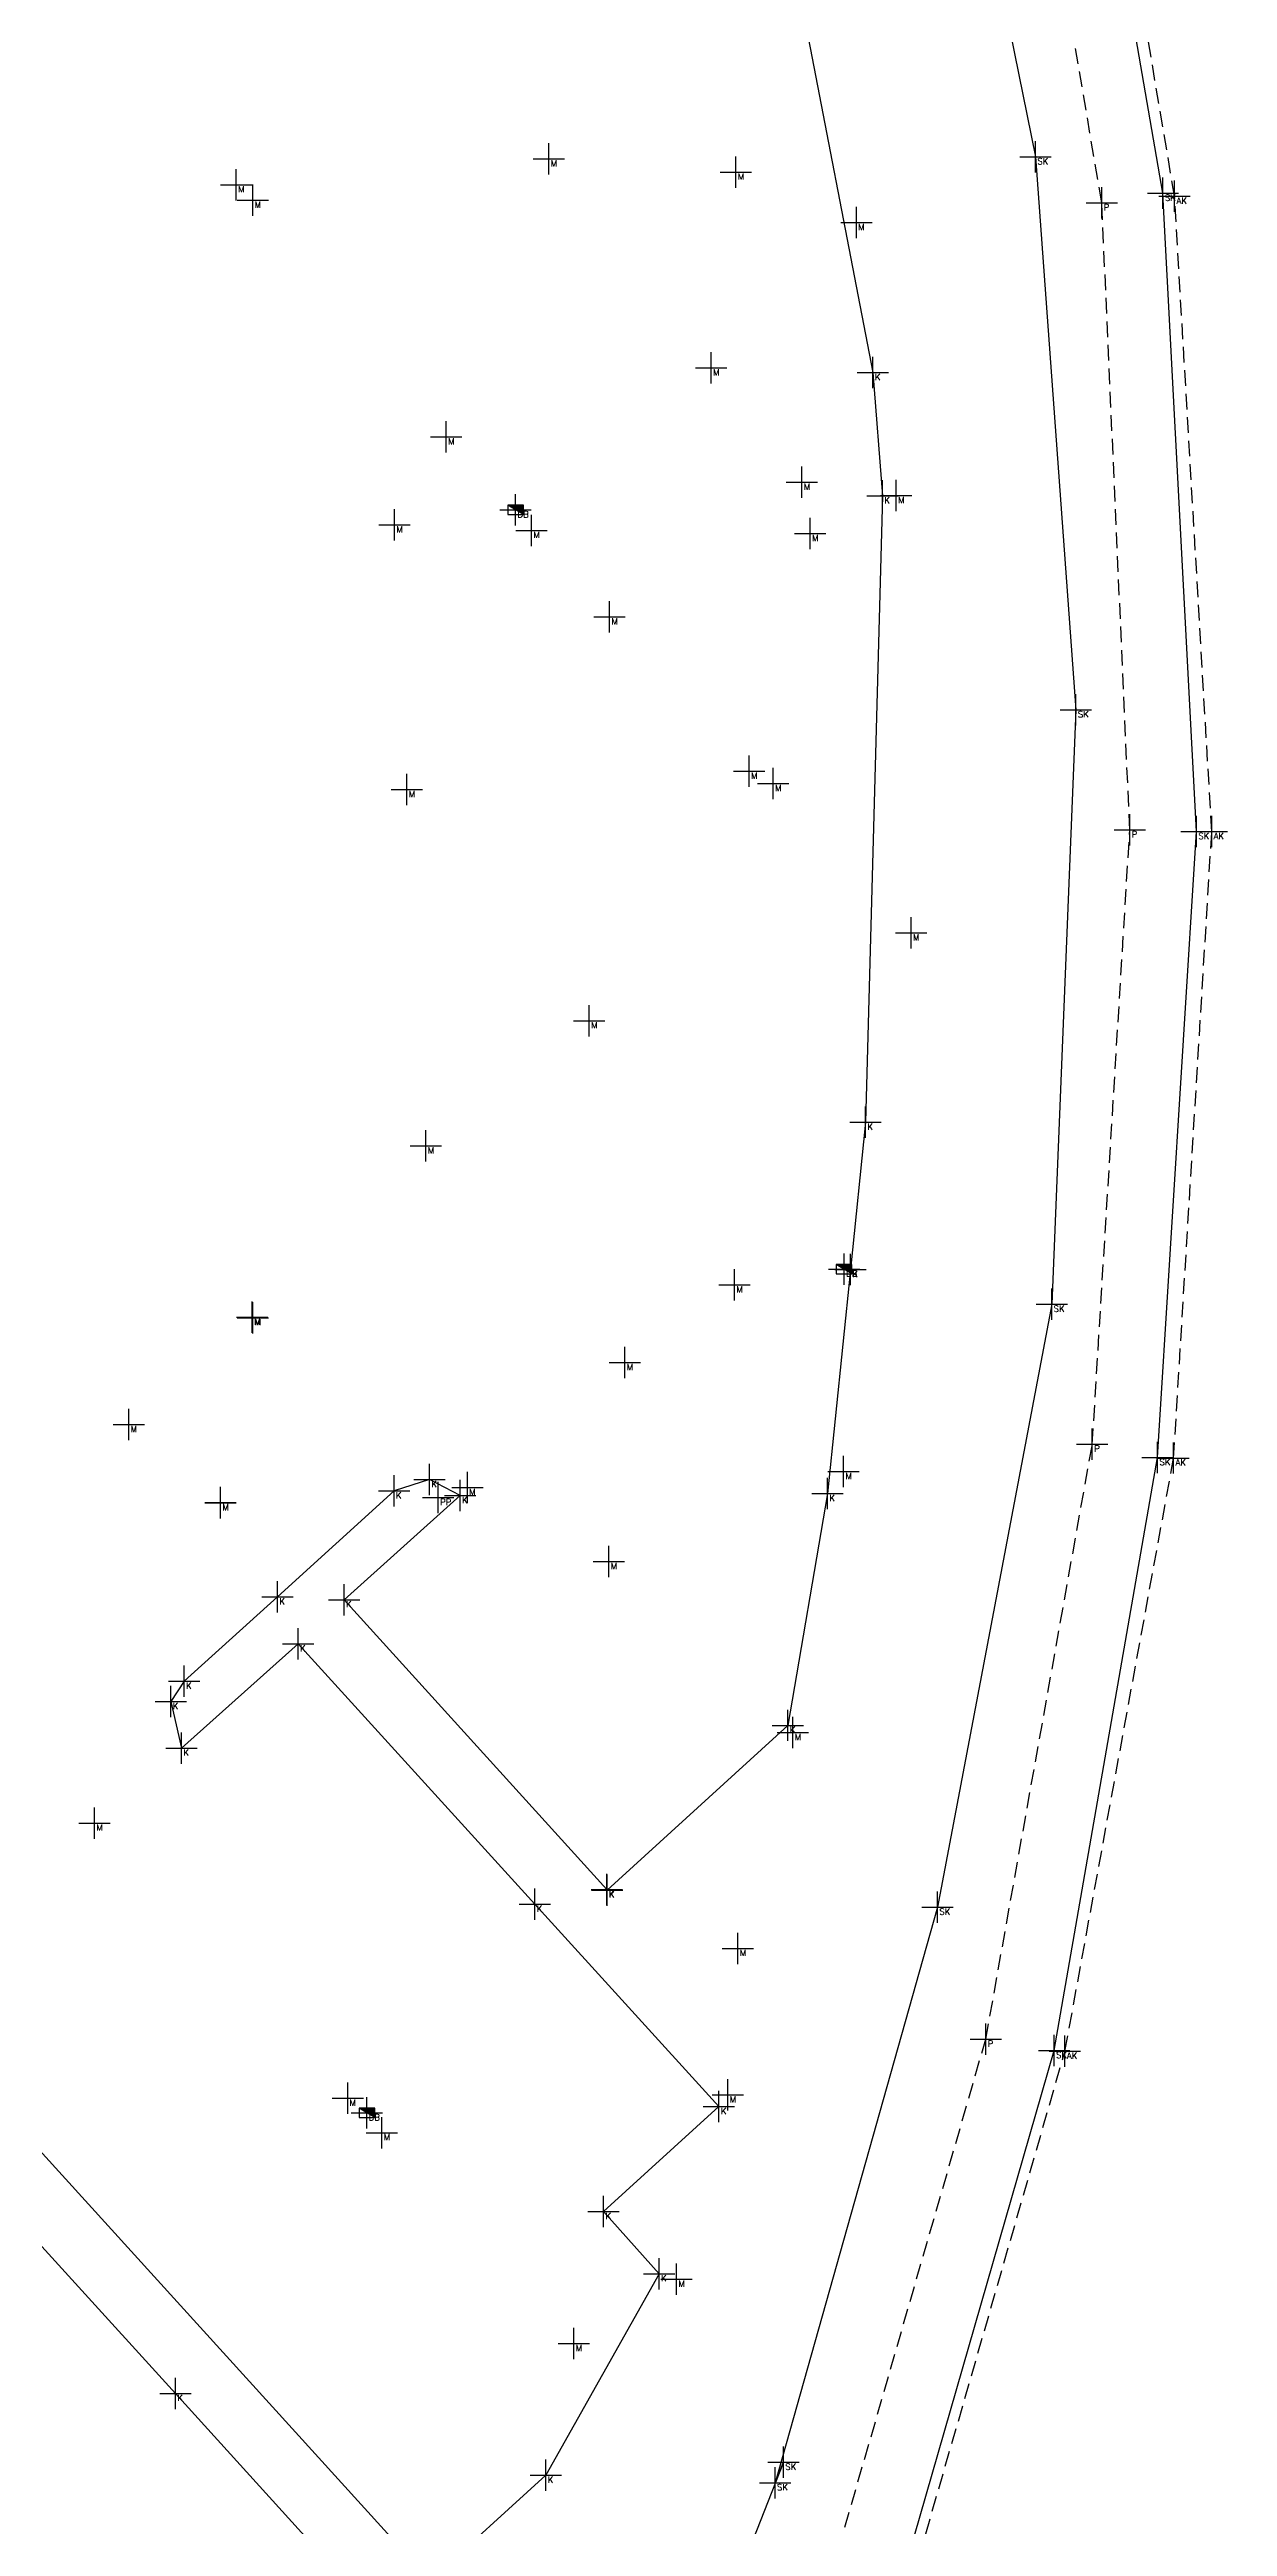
# Model space of a CAD drawing. Header units: metres. Extents: x 113488 to 113987, y 6281306 to 6282136.
# Drawn here: x 113948.9 to 113986.5, y 6281607.7 to 6281686.8 of the extents above; entities that cross this region are included whole.
import ezdxf
from ezdxf.enums import TextEntityAlignment as Align

# ---------------------------------------------------------------- set-up
doc = ezdxf.new("R2010")
doc.units = ezdxf.units.M
doc.header["$PDMODE"] = 2
doc.header["$PDSIZE"] = 0.5
doc.linetypes.add('DASHED', pattern=[0.75, 0.5, -0.25])
for name, color, linetype in [('M-1MATPKT', 7, 'Continuous'), ('M-2VA', 7, 'Continuous'), ('M-3YTOR', 7, 'Continuous'), ('M-BEF-BRUNNAR-INMÄTT', 7, 'Continuous'), ('M-BEF-SLÄNT', 4, 'Continuous'), ('M-BEF-VÄGKANT', 6, 'DASHED'), ('M-BEF-VÄGKANTSTÖD', 1, 'Continuous'), ('pntdesc', 1, 'Continuous')]:
    doc.layers.add(name, color=color, linetype=linetype)
doc.styles.get("Standard").update_dxf_attribs({"font": 'simplex8.shx'})

# ---------------------------------------------------------------- blocks, each defined once
blk = doc.blocks.new('meas')
at = {"color": 0}
blk.add_point((0, 0), dxfattribs=at)
at = {"layer": 'pntdesc'}
blk.add_attdef('PNTDESC', text='', height=1, dxfattribs=at).set_placement((0.3, -0.21), align=Align.TOP_LEFT)
blk = doc.blocks.new('BEF-DB')
blk.add_hatch(color=256).paths.add_polyline_path([(-0.25, 0.15), (0.25, -0.15), (0.25, 0.15)])
blk.add_line((0.25, -0.15), (-0.25, 0.15))
at = {"flags": 128}
blk.add_lwpolyline([(-0.25, 0.15), (-0.25, -0.15), (0.25, -0.15), (0.25, 0.15)], close=True, dxfattribs=at)

msp = doc.modelspace()

# ---------------------------------------------------------------- linework, layer by layer
at = {"layer": 'M-BEF-SLÄNT'}
for points in [[(113976.604, 6281701.959, 7.141), (113980.383, 6281683.359, 6.884), (113981.676, 6281665.704, 6.665), (113980.903, 6281646.723, 6.621), (113977.258, 6281627.473, 6.673), (113972.072, 6281609.099, 6.769), (113972.337, 6281609.753, 6.727), (113965.07, 6281591.27, 6.705), (113955.69, 6281574.047, 6.62), (113949.39, 6281565.744, 6.559)], [(113958.724, 6281569.749, 6.474), (113968.006, 6281585.925, 6.582), (113975.535, 6281603.979, 6.601), (113980.982, 6281622.898, 6.673), (113984.282, 6281641.827, 6.761), (113985.521, 6281661.818, 6.877), (113984.454, 6281682.192, 6.93), (113981.119, 6281701.49, 7.065)]]:
    msp.add_polyline3d(points, dxfattribs=at)
at = {"layer": 'M-BEF-VÄGKANT'}
for points in [[(113956.364, 6281565.12, 6.423), (113959.152, 6281569.5, 6.468), (113968.378, 6281585.781, 6.571), (113975.844, 6281603.863, 6.604), (113981.326, 6281622.876, 6.699), (113984.794, 6281641.815, 6.782), (113986.011, 6281661.816, 6.898), (113984.823, 6281682.098, 6.971), (113981.528, 6281701.576, 7.097), (113975.995, 6281720.273, 7.135), (113968.532, 6281738.245, 7.214), (113959.29, 6281755.043, 7.3), (113947.622, 6281771.424, 7.397), (113934.945, 6281785.499, 7.46), (113920.506, 6281798.868, 7.563), (113905.126, 6281811.343, 7.701), (113890.083, 6281823.101, 7.767), (113859.28, 6281848.055, 8.154), (113852.159, 6281854.819, 8.224), (113845.318, 6281862.06, 8.29), (113838.336, 6281870.053, 8.329)], [(113951.925, 6281564.35, 5.621), (113952.595, 6281565.878, 5.537), (113953.094, 6281566.689, 5.513), (113956.414, 6281571.231, 5.656), (113966.041, 6281587.017, 5.826), (113973.47, 6281604.801, 5.928), (113978.798, 6281623.256, 5.968), (113982.198, 6281642.257, 6.112), (113983.394, 6281661.867, 6.16), (113982.501, 6281681.89, 6.322), (113979.265, 6281700.884, 6.408)]]:
    msp.add_polyline3d(points, dxfattribs=at)
at = {"layer": 'M-BEF-VÄGKANTSTÖD'}
for points in [[(113831.512, 6281864.19, 7.563), (113839.003, 6281855.357, 7.446), (113848.323, 6281845.608, 7.255), (113857.809, 6281836.816, 7.051), (113865.706, 6281830.388, 6.947), (113879.588, 6281819.309, 6.811), (113896.614, 6281805.66, 6.653), (113906.084, 6281798.041, 6.58), (113915.854, 6281790.257, 6.553), (113920.525, 6281786.206, 6.569), (113929.395, 6281777.557, 6.631), (113935.702, 6281770.466, 6.714), (113943.762, 6281760.246, 6.788), (113956.21, 6281740.194, 6.937), (113964.444, 6281722.072, 7.053), (113968.476, 6281709.862, 7.158), (113970.36, 6281701.514, 7.185), (113975.197, 6281676.466, 7.037)], [(113975.197, 6281676.466, 7.037), (113975.505, 6281672.536, 7.055)], [(113975.505, 6281672.536, 7.055), (113974.961, 6281652.535, 6.974), (113974.477, 6281647.83, 6.958), (113973.743, 6281640.677, 7.035), (113972.485, 6281633.28, 7.124), (113966.711, 6281628.022, 7.176), (113966.699, 6281628.036, 7.185), (113958.321, 6281637.291, 7.179), (113962.02, 6281640.613, 7.138), (113961.039, 6281641.127, 7.157), (113959.91, 6281640.765, 7.188), (113956.189, 6281637.382, 7.267), (113953.215, 6281634.689, 7.24), (113952.785, 6281634.04, 7.243), (113953.128, 6281632.554, 7.234), (113956.851, 6281635.879, 7.301), (113964.402, 6281627.568, 7.31), (113970.282, 6281621.11, 7.3), (113966.601, 6281617.756, 7.239), (113968.37, 6281615.772, 7.257), (113964.752, 6281609.338, 7.253), (113961.065, 6281605.977, 7.299), (113944.271, 6281624.466, 7.287)], [(113942.782, 6281623.106, 7.347), (113952.933, 6281611.952, 7.341), (113962.932, 6281600.91, 7.358)]]:
    msp.add_polyline3d(points, dxfattribs=at)

# ---------------------------------------------------------------- block references
at = {"layer": 'M-1MATPKT', "color": 20}
ref = msp.add_blockref('meas', (113961.322, 6281640.549, 7.322), dxfattribs=dict(at, xscale=0.2, yscale=0.2, zscale=0.2))
ref.add_attrib('PNTDESC', 'PP', dxfattribs={"layer": 'pntdesc', "height": 0.2}).set_placement((113961.382, 6281640.507, 7.322), align=Align.TOP_LEFT)
at = {"layer": 'M-2VA', "color": 150}
ref = msp.add_blockref('meas', (113963.792, 6281672.083, 6.891), dxfattribs=dict(at, xscale=0.2, yscale=0.2, zscale=0.2))
ref.add_attrib('PNTDESC', 'DB', dxfattribs={"layer": 'pntdesc', "height": 0.2}).set_placement((113963.852, 6281672.041, 6.891), align=Align.TOP_LEFT)
ref = msp.add_blockref('meas', (113974.275, 6281647.847, 6.959), dxfattribs=dict(at, xscale=0.2, yscale=0.2, zscale=0.2))
ref.add_attrib('PNTDESC', 'DB', dxfattribs={"layer": 'pntdesc', "height": 0.2}).set_placement((113974.335, 6281647.805, 6.959), align=Align.TOP_LEFT)
ref = msp.add_blockref('meas', (113959.043, 6281620.907, 7.059), dxfattribs=dict(at, xscale=0.2, yscale=0.2, zscale=0.2))
ref.add_attrib('PNTDESC', 'DB', dxfattribs={"layer": 'pntdesc', "height": 0.2}).set_placement((113959.103, 6281620.865, 7.059), align=Align.TOP_LEFT)
at = {"layer": 'M-3YTOR', "color": 20}
ref = msp.add_blockref('meas', (113980.383, 6281683.359, 6.884), dxfattribs=dict(at, xscale=0.2, yscale=0.2, zscale=0.2))
ref.add_attrib('PNTDESC', 'SK', dxfattribs={"layer": 'pntdesc', "height": 0.2}).set_placement((113980.443, 6281683.317, 6.884), align=Align.TOP_LEFT)
at = {"layer": 'M-3YTOR', "color": 90}
ref = msp.add_blockref('meas', (113964.85, 6281683.289, 7.176), dxfattribs=dict(at, xscale=0.2, yscale=0.2, zscale=0.2))
ref.add_attrib('PNTDESC', 'M', dxfattribs={"layer": 'pntdesc', "height": 0.2}).set_placement((113964.91, 6281683.247, 7.176), align=Align.TOP_LEFT)
ref = msp.add_blockref('meas', (113970.823, 6281682.87, 7.157), dxfattribs=dict(at, xscale=0.2, yscale=0.2, zscale=0.2))
ref.add_attrib('PNTDESC', 'M', dxfattribs={"layer": 'pntdesc', "height": 0.2}).set_placement((113970.883, 6281682.828, 7.157), align=Align.TOP_LEFT)
ref = msp.add_blockref('meas', (113954.875, 6281682.467, 7.048), dxfattribs=dict(at, xscale=0.2, yscale=0.2, zscale=0.2))
ref.add_attrib('PNTDESC', 'M', dxfattribs={"layer": 'pntdesc', "height": 0.2}).set_placement((113954.935, 6281682.425, 7.048), align=Align.TOP_LEFT)
ref = msp.add_blockref('meas', (113955.401, 6281681.971, 7.086), dxfattribs=dict(at, xscale=0.2, yscale=0.2, zscale=0.2))
ref.add_attrib('PNTDESC', 'M', dxfattribs={"layer": 'pntdesc', "height": 0.2}).set_placement((113955.461, 6281681.929, 7.086), align=Align.TOP_LEFT)
at = {"layer": 'M-3YTOR', "color": 164}
ref = msp.add_blockref('meas', (113982.501, 6281681.89, 6.322), dxfattribs=dict(at, xscale=0.2, yscale=0.2, zscale=0.2))
ref.add_attrib('PNTDESC', 'P', dxfattribs={"layer": 'pntdesc', "height": 0.2}).set_placement((113982.561, 6281681.848, 6.322), align=Align.TOP_LEFT)
at = {"layer": 'M-3YTOR', "color": 20}
ref = msp.add_blockref('meas', (113984.454, 6281682.192, 6.93), dxfattribs=dict(at, xscale=0.2, yscale=0.2, zscale=0.2))
ref.add_attrib('PNTDESC', 'SK', dxfattribs={"layer": 'pntdesc', "height": 0.2}).set_placement((113984.514, 6281682.15, 6.93), align=Align.TOP_LEFT)
at = {"layer": 'M-3YTOR', "color": 28}
ref = msp.add_blockref('meas', (113984.823, 6281682.098, 6.971), dxfattribs=dict(at, xscale=0.2, yscale=0.2, zscale=0.2))
ref.add_attrib('PNTDESC', 'AK', dxfattribs={"layer": 'pntdesc', "height": 0.2}).set_placement((113984.883, 6281682.056, 6.971), align=Align.TOP_LEFT)
at = {"layer": 'M-3YTOR', "color": 90}
ref = msp.add_blockref('meas', (113974.667, 6281681.256, 7.179), dxfattribs=dict(at, xscale=0.2, yscale=0.2, zscale=0.2))
ref.add_attrib('PNTDESC', 'M', dxfattribs={"layer": 'pntdesc', "height": 0.2}).set_placement((113974.727, 6281681.214, 7.179), align=Align.TOP_LEFT)
ref = msp.add_blockref('meas', (113970.033, 6281676.621, 7.098), dxfattribs=dict(at, xscale=0.2, yscale=0.2, zscale=0.2))
ref.add_attrib('PNTDESC', 'M', dxfattribs={"layer": 'pntdesc', "height": 0.2}).set_placement((113970.093, 6281676.579, 7.098), align=Align.TOP_LEFT)
at = {"layer": 'M-3YTOR', "color": 130}
ref = msp.add_blockref('meas', (113975.197, 6281676.466, 7.037), dxfattribs=dict(at, xscale=0.2, yscale=0.2, zscale=0.2))
ref.add_attrib('PNTDESC', 'K', dxfattribs={"layer": 'pntdesc', "height": 0.2}).set_placement((113975.257, 6281676.424, 7.037), align=Align.TOP_LEFT)
at = {"layer": 'M-3YTOR', "color": 90}
ref = msp.add_blockref('meas', (113961.577, 6281674.416, 6.938), dxfattribs=dict(at, xscale=0.2, yscale=0.2, zscale=0.2))
ref.add_attrib('PNTDESC', 'M', dxfattribs={"layer": 'pntdesc', "height": 0.2}).set_placement((113961.637, 6281674.374, 6.938), align=Align.TOP_LEFT)
ref = msp.add_blockref('meas', (113972.929, 6281672.967, 7.071), dxfattribs=dict(at, xscale=0.2, yscale=0.2, zscale=0.2))
ref.add_attrib('PNTDESC', 'M', dxfattribs={"layer": 'pntdesc', "height": 0.2}).set_placement((113972.989, 6281672.925, 7.071), align=Align.TOP_LEFT)
at = {"layer": 'M-3YTOR', "color": 130}
ref = msp.add_blockref('meas', (113975.505, 6281672.536, 7.055), dxfattribs=dict(at, xscale=0.2, yscale=0.2, zscale=0.2))
ref.add_attrib('PNTDESC', 'K', dxfattribs={"layer": 'pntdesc', "height": 0.2}).set_placement((113975.565, 6281672.494, 7.055), align=Align.TOP_LEFT)
at = {"layer": 'M-3YTOR', "color": 90}
ref = msp.add_blockref('meas', (113975.941, 6281672.541, 7.13), dxfattribs=dict(at, xscale=0.2, yscale=0.2, zscale=0.2))
ref.add_attrib('PNTDESC', 'M', dxfattribs={"layer": 'pntdesc', "height": 0.2}).set_placement((113976.001, 6281672.499, 7.13), align=Align.TOP_LEFT)
ref = msp.add_blockref('meas', (113959.924, 6281671.603, 7.042), dxfattribs=dict(at, xscale=0.2, yscale=0.2, zscale=0.2))
ref.add_attrib('PNTDESC', 'M', dxfattribs={"layer": 'pntdesc', "height": 0.2}).set_placement((113959.984, 6281671.561, 7.042), align=Align.TOP_LEFT)
ref = msp.add_blockref('meas', (113964.299, 6281671.431, 6.888), dxfattribs=dict(at, xscale=0.2, yscale=0.2, zscale=0.2))
ref.add_attrib('PNTDESC', 'M', dxfattribs={"layer": 'pntdesc', "height": 0.2}).set_placement((113964.359, 6281671.389, 6.888), align=Align.TOP_LEFT)
ref = msp.add_blockref('meas', (113973.19, 6281671.333, 7.061), dxfattribs=dict(at, xscale=0.2, yscale=0.2, zscale=0.2))
ref.add_attrib('PNTDESC', 'M', dxfattribs={"layer": 'pntdesc', "height": 0.2}).set_placement((113973.25, 6281671.291, 7.061), align=Align.TOP_LEFT)
ref = msp.add_blockref('meas', (113966.793, 6281668.671, 6.969), dxfattribs=dict(at, xscale=0.2, yscale=0.2, zscale=0.2))
ref.add_attrib('PNTDESC', 'M', dxfattribs={"layer": 'pntdesc', "height": 0.2}).set_placement((113966.853, 6281668.629, 6.969), align=Align.TOP_LEFT)
at = {"layer": 'M-3YTOR', "color": 20}
ref = msp.add_blockref('meas', (113981.676, 6281665.704, 6.665), dxfattribs=dict(at, xscale=0.2, yscale=0.2, zscale=0.2))
ref.add_attrib('PNTDESC', 'SK', dxfattribs={"layer": 'pntdesc', "height": 0.2}).set_placement((113981.736, 6281665.662, 6.665), align=Align.TOP_LEFT)
at = {"layer": 'M-3YTOR', "color": 90}
ref = msp.add_blockref('meas', (113971.246, 6281663.743, 7.065), dxfattribs=dict(at, xscale=0.2, yscale=0.2, zscale=0.2))
ref.add_attrib('PNTDESC', 'M', dxfattribs={"layer": 'pntdesc', "height": 0.2}).set_placement((113971.306, 6281663.701, 7.065), align=Align.TOP_LEFT)
ref = msp.add_blockref('meas', (113960.317, 6281663.153, 7.216), dxfattribs=dict(at, xscale=0.2, yscale=0.2, zscale=0.2))
ref.add_attrib('PNTDESC', 'M', dxfattribs={"layer": 'pntdesc', "height": 0.2}).set_placement((113960.377, 6281663.111, 7.216), align=Align.TOP_LEFT)
ref = msp.add_blockref('meas', (113972.009, 6281663.348, 7.078), dxfattribs=dict(at, xscale=0.2, yscale=0.2, zscale=0.2))
ref.add_attrib('PNTDESC', 'M', dxfattribs={"layer": 'pntdesc', "height": 0.2}).set_placement((113972.069, 6281663.306, 7.078), align=Align.TOP_LEFT)
at = {"layer": 'M-3YTOR', "color": 164}
ref = msp.add_blockref('meas', (113983.394, 6281661.867, 6.16), dxfattribs=dict(at, xscale=0.2, yscale=0.2, zscale=0.2))
ref.add_attrib('PNTDESC', 'P', dxfattribs={"layer": 'pntdesc', "height": 0.2}).set_placement((113983.454, 6281661.825, 6.16), align=Align.TOP_LEFT)
at = {"layer": 'M-3YTOR', "color": 20}
ref = msp.add_blockref('meas', (113985.521, 6281661.818, 6.877), dxfattribs=dict(at, xscale=0.2, yscale=0.2, zscale=0.2))
ref.add_attrib('PNTDESC', 'SK', dxfattribs={"layer": 'pntdesc', "height": 0.2}).set_placement((113985.581, 6281661.776, 6.877), align=Align.TOP_LEFT)
at = {"layer": 'M-3YTOR', "color": 28}
ref = msp.add_blockref('meas', (113986.011, 6281661.816, 6.898), dxfattribs=dict(at, xscale=0.2, yscale=0.2, zscale=0.2))
ref.add_attrib('PNTDESC', 'AK', dxfattribs={"layer": 'pntdesc', "height": 0.2}).set_placement((113986.071, 6281661.774, 6.898), align=Align.TOP_LEFT)
at = {"layer": 'M-3YTOR', "color": 90}
ref = msp.add_blockref('meas', (113976.413, 6281658.578, 7.031), dxfattribs=dict(at, xscale=0.2, yscale=0.2, zscale=0.2))
ref.add_attrib('PNTDESC', 'M', dxfattribs={"layer": 'pntdesc', "height": 0.2}).set_placement((113976.473, 6281658.536, 7.031), align=Align.TOP_LEFT)
ref = msp.add_blockref('meas', (113966.141, 6281655.776, 7.156), dxfattribs=dict(at, xscale=0.2, yscale=0.2, zscale=0.2))
ref.add_attrib('PNTDESC', 'M', dxfattribs={"layer": 'pntdesc', "height": 0.2}).set_placement((113966.201, 6281655.734, 7.156), align=Align.TOP_LEFT)
at = {"layer": 'M-3YTOR', "color": 130}
ref = msp.add_blockref('meas', (113974.961, 6281652.535, 6.974), dxfattribs=dict(at, xscale=0.2, yscale=0.2, zscale=0.2))
ref.add_attrib('PNTDESC', 'K', dxfattribs={"layer": 'pntdesc', "height": 0.2}).set_placement((113975.021, 6281652.493, 6.974), align=Align.TOP_LEFT)
at = {"layer": 'M-3YTOR', "color": 90}
ref = msp.add_blockref('meas', (113960.93, 6281651.777, 7.218), dxfattribs=dict(at, xscale=0.2, yscale=0.2, zscale=0.2))
ref.add_attrib('PNTDESC', 'M', dxfattribs={"layer": 'pntdesc', "height": 0.2}).set_placement((113960.99, 6281651.735, 7.218), align=Align.TOP_LEFT)
at = {"layer": 'M-3YTOR', "color": 130}
ref = msp.add_blockref('meas', (113974.477, 6281647.83, 6.958), dxfattribs=dict(at, xscale=0.2, yscale=0.2, zscale=0.2))
ref.add_attrib('PNTDESC', 'K', dxfattribs={"layer": 'pntdesc', "height": 0.2}).set_placement((113974.537, 6281647.788, 6.958), align=Align.TOP_LEFT)
at = {"layer": 'M-3YTOR', "color": 90}
ref = msp.add_blockref('meas', (113970.776, 6281647.343, 6.993), dxfattribs=dict(at, xscale=0.2, yscale=0.2, zscale=0.2))
ref.add_attrib('PNTDESC', 'M', dxfattribs={"layer": 'pntdesc', "height": 0.2}).set_placement((113970.836, 6281647.301, 6.993), align=Align.TOP_LEFT)
ref = msp.add_blockref('meas', (113955.385, 6281646.312, 7.25), dxfattribs=dict(at, xscale=0.2, yscale=0.2, zscale=0.2))
ref.add_attrib('PNTDESC', 'M', dxfattribs={"layer": 'pntdesc', "height": 0.2}).set_placement((113955.445, 6281646.27, 7.25), align=Align.TOP_LEFT)
ref = msp.add_blockref('meas', (113955.403, 6281646.294, 7.247), dxfattribs=dict(at, xscale=0.2, yscale=0.2, zscale=0.2))
ref.add_attrib('PNTDESC', 'M', dxfattribs={"layer": 'pntdesc', "height": 0.2}).set_placement((113955.463, 6281646.252, 7.247), align=Align.TOP_LEFT)
at = {"layer": 'M-3YTOR', "color": 20}
ref = msp.add_blockref('meas', (113980.903, 6281646.723, 6.621), dxfattribs=dict(at, xscale=0.2, yscale=0.2, zscale=0.2))
ref.add_attrib('PNTDESC', 'SK', dxfattribs={"layer": 'pntdesc', "height": 0.2}).set_placement((113980.963, 6281646.681, 6.621), align=Align.TOP_LEFT)
at = {"layer": 'M-3YTOR', "color": 90}
ref = msp.add_blockref('meas', (113967.279, 6281644.863, 7.053), dxfattribs=dict(at, xscale=0.2, yscale=0.2, zscale=0.2))
ref.add_attrib('PNTDESC', 'M', dxfattribs={"layer": 'pntdesc', "height": 0.2}).set_placement((113967.339, 6281644.821, 7.053), align=Align.TOP_LEFT)
ref = msp.add_blockref('meas', (113951.443, 6281642.883, 7.29), dxfattribs=dict(at, xscale=0.2, yscale=0.2, zscale=0.2))
ref.add_attrib('PNTDESC', 'M', dxfattribs={"layer": 'pntdesc', "height": 0.2}).set_placement((113951.503, 6281642.841, 7.29), align=Align.TOP_LEFT)
at = {"layer": 'M-3YTOR', "color": 164}
ref = msp.add_blockref('meas', (113982.198, 6281642.257, 6.112), dxfattribs=dict(at, xscale=0.2, yscale=0.2, zscale=0.2))
ref.add_attrib('PNTDESC', 'P', dxfattribs={"layer": 'pntdesc', "height": 0.2}).set_placement((113982.258, 6281642.215, 6.112), align=Align.TOP_LEFT)
at = {"layer": 'M-3YTOR', "color": 20}
ref = msp.add_blockref('meas', (113984.282, 6281641.827, 6.761), dxfattribs=dict(at, xscale=0.2, yscale=0.2, zscale=0.2))
ref.add_attrib('PNTDESC', 'SK', dxfattribs={"layer": 'pntdesc', "height": 0.2}).set_placement((113984.342, 6281641.785, 6.761), align=Align.TOP_LEFT)
at = {"layer": 'M-3YTOR', "color": 28}
ref = msp.add_blockref('meas', (113984.794, 6281641.815, 6.782), dxfattribs=dict(at, xscale=0.2, yscale=0.2, zscale=0.2))
ref.add_attrib('PNTDESC', 'AK', dxfattribs={"layer": 'pntdesc', "height": 0.2}).set_placement((113984.854, 6281641.773, 6.782), align=Align.TOP_LEFT)
at = {"layer": 'M-3YTOR', "color": 130}
ref = msp.add_blockref('meas', (113959.91, 6281640.765, 7.188), dxfattribs=dict(at, xscale=0.2, yscale=0.2, zscale=0.2))
ref.add_attrib('PNTDESC', 'K', dxfattribs={"layer": 'pntdesc', "height": 0.2}).set_placement((113959.97, 6281640.723, 7.188), align=Align.TOP_LEFT)
ref = msp.add_blockref('meas', (113961.039, 6281641.127, 7.157), dxfattribs=dict(at, xscale=0.2, yscale=0.2, zscale=0.2))
ref.add_attrib('PNTDESC', 'K', dxfattribs={"layer": 'pntdesc', "height": 0.2}).set_placement((113961.099, 6281641.085, 7.157), align=Align.TOP_LEFT)
at = {"layer": 'M-3YTOR', "color": 90}
ref = msp.add_blockref('meas', (113962.251, 6281640.876, 7.137), dxfattribs=dict(at, xscale=0.2, yscale=0.2, zscale=0.2))
ref.add_attrib('PNTDESC', 'M', dxfattribs={"layer": 'pntdesc', "height": 0.2}).set_placement((113962.311, 6281640.834, 7.137), align=Align.TOP_LEFT)
at = {"layer": 'M-3YTOR', "color": 130}
ref = msp.add_blockref('meas', (113973.743, 6281640.677, 7.035), dxfattribs=dict(at, xscale=0.2, yscale=0.2, zscale=0.2))
ref.add_attrib('PNTDESC', 'K', dxfattribs={"layer": 'pntdesc', "height": 0.2}).set_placement((113973.803, 6281640.635, 7.035), align=Align.TOP_LEFT)
at = {"layer": 'M-3YTOR', "color": 90}
ref = msp.add_blockref('meas', (113974.261, 6281641.385, 7.094), dxfattribs=dict(at, xscale=0.2, yscale=0.2, zscale=0.2))
ref.add_attrib('PNTDESC', 'M', dxfattribs={"layer": 'pntdesc', "height": 0.2}).set_placement((113974.321, 6281641.343, 7.094), align=Align.TOP_LEFT)
ref = msp.add_blockref('meas', (113954.371, 6281640.39, 7.26), dxfattribs=dict(at, xscale=0.2, yscale=0.2, zscale=0.2))
ref.add_attrib('PNTDESC', 'M', dxfattribs={"layer": 'pntdesc', "height": 0.2}).set_placement((113954.431, 6281640.348, 7.26), align=Align.TOP_LEFT)
ref = msp.add_blockref('meas', (113954.371, 6281640.379, 7.261), dxfattribs=dict(at, xscale=0.2, yscale=0.2, zscale=0.2))
ref.add_attrib('PNTDESC', 'M', dxfattribs={"layer": 'pntdesc', "height": 0.2}).set_placement((113954.431, 6281640.337, 7.261), align=Align.TOP_LEFT)
at = {"layer": 'M-3YTOR', "color": 130}
ref = msp.add_blockref('meas', (113962.02, 6281640.613, 7.138), dxfattribs=dict(at, xscale=0.2, yscale=0.2, zscale=0.2))
ref.add_attrib('PNTDESC', 'K', dxfattribs={"layer": 'pntdesc', "height": 0.2}).set_placement((113962.08, 6281640.571, 7.138), align=Align.TOP_LEFT)
at = {"layer": 'M-3YTOR', "color": 90}
ref = msp.add_blockref('meas', (113966.765, 6281638.511, 7.118), dxfattribs=dict(at, xscale=0.2, yscale=0.2, zscale=0.2))
ref.add_attrib('PNTDESC', 'M', dxfattribs={"layer": 'pntdesc', "height": 0.2}).set_placement((113966.825, 6281638.469, 7.118), align=Align.TOP_LEFT)
at = {"layer": 'M-3YTOR', "color": 130}
ref = msp.add_blockref('meas', (113956.189, 6281637.382, 7.267), dxfattribs=dict(at, xscale=0.2, yscale=0.2, zscale=0.2))
ref.add_attrib('PNTDESC', 'K', dxfattribs={"layer": 'pntdesc', "height": 0.2}).set_placement((113956.249, 6281637.34, 7.267), align=Align.TOP_LEFT)
ref = msp.add_blockref('meas', (113958.321, 6281637.291, 7.179), dxfattribs=dict(at, xscale=0.2, yscale=0.2, zscale=0.2))
ref.add_attrib('PNTDESC', 'K', dxfattribs={"layer": 'pntdesc', "height": 0.2}).set_placement((113958.381, 6281637.249, 7.179), align=Align.TOP_LEFT)
ref = msp.add_blockref('meas', (113956.851, 6281635.879, 7.301), dxfattribs=dict(at, xscale=0.2, yscale=0.2, zscale=0.2))
ref.add_attrib('PNTDESC', 'K', dxfattribs={"layer": 'pntdesc', "height": 0.2}).set_placement((113956.911, 6281635.837, 7.301), align=Align.TOP_LEFT)
ref = msp.add_blockref('meas', (113953.215, 6281634.689, 7.24), dxfattribs=dict(at, xscale=0.2, yscale=0.2, zscale=0.2))
ref.add_attrib('PNTDESC', 'K', dxfattribs={"layer": 'pntdesc', "height": 0.2}).set_placement((113953.275, 6281634.647, 7.24), align=Align.TOP_LEFT)
ref = msp.add_blockref('meas', (113952.785, 6281634.04, 7.243), dxfattribs=dict(at, xscale=0.2, yscale=0.2, zscale=0.2))
ref.add_attrib('PNTDESC', 'K', dxfattribs={"layer": 'pntdesc', "height": 0.2}).set_placement((113952.845, 6281633.998, 7.243), align=Align.TOP_LEFT)
ref = msp.add_blockref('meas', (113972.485, 6281633.28, 7.124), dxfattribs=dict(at, xscale=0.2, yscale=0.2, zscale=0.2))
ref.add_attrib('PNTDESC', 'K', dxfattribs={"layer": 'pntdesc', "height": 0.2}).set_placement((113972.545, 6281633.238, 7.124), align=Align.TOP_LEFT)
at = {"layer": 'M-3YTOR', "color": 90}
ref = msp.add_blockref('meas', (113972.641, 6281633.053, 7.2), dxfattribs=dict(at, xscale=0.2, yscale=0.2, zscale=0.2))
ref.add_attrib('PNTDESC', 'M', dxfattribs={"layer": 'pntdesc', "height": 0.2}).set_placement((113972.701, 6281633.011, 7.2), align=Align.TOP_LEFT)
at = {"layer": 'M-3YTOR', "color": 130}
ref = msp.add_blockref('meas', (113953.128, 6281632.554, 7.234), dxfattribs=dict(at, xscale=0.2, yscale=0.2, zscale=0.2))
ref.add_attrib('PNTDESC', 'K', dxfattribs={"layer": 'pntdesc', "height": 0.2}).set_placement((113953.188, 6281632.512, 7.234), align=Align.TOP_LEFT)
at = {"layer": 'M-3YTOR', "color": 90}
ref = msp.add_blockref('meas', (113950.349, 6281630.161, 7.193), dxfattribs=dict(at, xscale=0.2, yscale=0.2, zscale=0.2))
ref.add_attrib('PNTDESC', 'M', dxfattribs={"layer": 'pntdesc', "height": 0.2}).set_placement((113950.409, 6281630.119, 7.193), align=Align.TOP_LEFT)
at = {"layer": 'M-3YTOR', "color": 130}
ref = msp.add_blockref('meas', (113966.699, 6281628.036, 7.185), dxfattribs=dict(at, xscale=0.2, yscale=0.2, zscale=0.2))
ref.add_attrib('PNTDESC', 'K', dxfattribs={"layer": 'pntdesc', "height": 0.2}).set_placement((113966.759, 6281627.994, 7.185), align=Align.TOP_LEFT)
ref = msp.add_blockref('meas', (113966.711, 6281628.022, 7.176), dxfattribs=dict(at, xscale=0.2, yscale=0.2, zscale=0.2))
ref.add_attrib('PNTDESC', 'K', dxfattribs={"layer": 'pntdesc', "height": 0.2}).set_placement((113966.771, 6281627.98, 7.176), align=Align.TOP_LEFT)
ref = msp.add_blockref('meas', (113964.402, 6281627.568, 7.31), dxfattribs=dict(at, xscale=0.2, yscale=0.2, zscale=0.2))
ref.add_attrib('PNTDESC', 'K', dxfattribs={"layer": 'pntdesc', "height": 0.2}).set_placement((113964.462, 6281627.526, 7.31), align=Align.TOP_LEFT)
at = {"layer": 'M-3YTOR', "color": 20}
ref = msp.add_blockref('meas', (113977.258, 6281627.473, 6.673), dxfattribs=dict(at, xscale=0.2, yscale=0.2, zscale=0.2))
ref.add_attrib('PNTDESC', 'SK', dxfattribs={"layer": 'pntdesc', "height": 0.2}).set_placement((113977.318, 6281627.431, 6.673), align=Align.TOP_LEFT)
at = {"layer": 'M-3YTOR', "color": 90}
ref = msp.add_blockref('meas', (113970.888, 6281626.159, 7.293), dxfattribs=dict(at, xscale=0.2, yscale=0.2, zscale=0.2))
ref.add_attrib('PNTDESC', 'M', dxfattribs={"layer": 'pntdesc', "height": 0.2}).set_placement((113970.948, 6281626.117, 7.293), align=Align.TOP_LEFT)
at = {"layer": 'M-3YTOR', "color": 164}
ref = msp.add_blockref('meas', (113978.798, 6281623.256, 5.968), dxfattribs=dict(at, xscale=0.2, yscale=0.2, zscale=0.2))
ref.add_attrib('PNTDESC', 'P', dxfattribs={"layer": 'pntdesc', "height": 0.2}).set_placement((113978.858, 6281623.214, 5.968), align=Align.TOP_LEFT)
at = {"layer": 'M-3YTOR', "color": 20}
ref = msp.add_blockref('meas', (113980.982, 6281622.898, 6.673), dxfattribs=dict(at, xscale=0.2, yscale=0.2, zscale=0.2))
ref.add_attrib('PNTDESC', 'SK', dxfattribs={"layer": 'pntdesc', "height": 0.2}).set_placement((113981.042, 6281622.856, 6.673), align=Align.TOP_LEFT)
at = {"layer": 'M-3YTOR', "color": 28}
ref = msp.add_blockref('meas', (113981.326, 6281622.876, 6.699), dxfattribs=dict(at, xscale=0.2, yscale=0.2, zscale=0.2))
ref.add_attrib('PNTDESC', 'AK', dxfattribs={"layer": 'pntdesc', "height": 0.2}).set_placement((113981.386, 6281622.834, 6.699), align=Align.TOP_LEFT)
at = {"layer": 'M-3YTOR', "color": 90}
ref = msp.add_blockref('meas', (113958.432, 6281621.379, 7.085), dxfattribs=dict(at, xscale=0.2, yscale=0.2, zscale=0.2))
ref.add_attrib('PNTDESC', 'M', dxfattribs={"layer": 'pntdesc', "height": 0.2}).set_placement((113958.492, 6281621.337, 7.085), align=Align.TOP_LEFT)
at = {"layer": 'M-3YTOR', "color": 130}
ref = msp.add_blockref('meas', (113970.282, 6281621.11, 7.3), dxfattribs=dict(at, xscale=0.2, yscale=0.2, zscale=0.2))
ref.add_attrib('PNTDESC', 'K', dxfattribs={"layer": 'pntdesc', "height": 0.2}).set_placement((113970.342, 6281621.068, 7.3), align=Align.TOP_LEFT)
at = {"layer": 'M-3YTOR', "color": 90}
ref = msp.add_blockref('meas', (113970.564, 6281621.484, 7.346), dxfattribs=dict(at, xscale=0.2, yscale=0.2, zscale=0.2))
ref.add_attrib('PNTDESC', 'M', dxfattribs={"layer": 'pntdesc', "height": 0.2}).set_placement((113970.624, 6281621.442, 7.346), align=Align.TOP_LEFT)
ref = msp.add_blockref('meas', (113959.519, 6281620.275, 7.079), dxfattribs=dict(at, xscale=0.2, yscale=0.2, zscale=0.2))
ref.add_attrib('PNTDESC', 'M', dxfattribs={"layer": 'pntdesc', "height": 0.2}).set_placement((113959.579, 6281620.233, 7.079), align=Align.TOP_LEFT)
at = {"layer": 'M-3YTOR', "color": 130}
ref = msp.add_blockref('meas', (113966.601, 6281617.756, 7.239), dxfattribs=dict(at, xscale=0.2, yscale=0.2, zscale=0.2))
ref.add_attrib('PNTDESC', 'K', dxfattribs={"layer": 'pntdesc', "height": 0.2}).set_placement((113966.661, 6281617.714, 7.239), align=Align.TOP_LEFT)
ref = msp.add_blockref('meas', (113968.37, 6281615.772, 7.257), dxfattribs=dict(at, xscale=0.2, yscale=0.2, zscale=0.2))
ref.add_attrib('PNTDESC', 'K', dxfattribs={"layer": 'pntdesc', "height": 0.2}).set_placement((113968.43, 6281615.73, 7.257), align=Align.TOP_LEFT)
at = {"layer": 'M-3YTOR', "color": 90}
ref = msp.add_blockref('meas', (113968.928, 6281615.596, 7.309), dxfattribs=dict(at, xscale=0.2, yscale=0.2, zscale=0.2))
ref.add_attrib('PNTDESC', 'M', dxfattribs={"layer": 'pntdesc', "height": 0.2}).set_placement((113968.988, 6281615.554, 7.309), align=Align.TOP_LEFT)
ref = msp.add_blockref('meas', (113965.647, 6281613.542, 7.205), dxfattribs=dict(at, xscale=0.2, yscale=0.2, zscale=0.2))
ref.add_attrib('PNTDESC', 'M', dxfattribs={"layer": 'pntdesc', "height": 0.2}).set_placement((113965.707, 6281613.5, 7.205), align=Align.TOP_LEFT)
at = {"layer": 'M-3YTOR', "color": 130}
ref = msp.add_blockref('meas', (113952.933, 6281611.952, 7.341), dxfattribs=dict(at, xscale=0.2, yscale=0.2, zscale=0.2))
ref.add_attrib('PNTDESC', 'K', dxfattribs={"layer": 'pntdesc', "height": 0.2}).set_placement((113952.993, 6281611.91, 7.341), align=Align.TOP_LEFT)
ref = msp.add_blockref('meas', (113964.752, 6281609.338, 7.253), dxfattribs=dict(at, xscale=0.2, yscale=0.2, zscale=0.2))
ref.add_attrib('PNTDESC', 'K', dxfattribs={"layer": 'pntdesc', "height": 0.2}).set_placement((113964.812, 6281609.296, 7.253), align=Align.TOP_LEFT)
at = {"layer": 'M-3YTOR', "color": 20}
ref = msp.add_blockref('meas', (113972.072, 6281609.099, 6.769), dxfattribs=dict(at, xscale=0.2, yscale=0.2, zscale=0.2))
ref.add_attrib('PNTDESC', 'SK', dxfattribs={"layer": 'pntdesc', "height": 0.2}).set_placement((113972.132, 6281609.057, 6.769), align=Align.TOP_LEFT)
ref = msp.add_blockref('meas', (113972.337, 6281609.753, 6.727), dxfattribs=dict(at, xscale=0.2, yscale=0.2, zscale=0.2))
ref.add_attrib('PNTDESC', 'SK', dxfattribs={"layer": 'pntdesc', "height": 0.2}).set_placement((113972.397, 6281609.711, 6.727), align=Align.TOP_LEFT)
at = {"layer": 'M-BEF-BRUNNAR-INMÄTT'}
for p in [(113963.792, 6281672.083, 6.891), (113974.275, 6281647.847, 6.959), (113959.043, 6281620.907, 7.059)]:
    msp.add_blockref('BEF-DB', p, dxfattribs=at)

doc.saveas('drawing.dxf')
